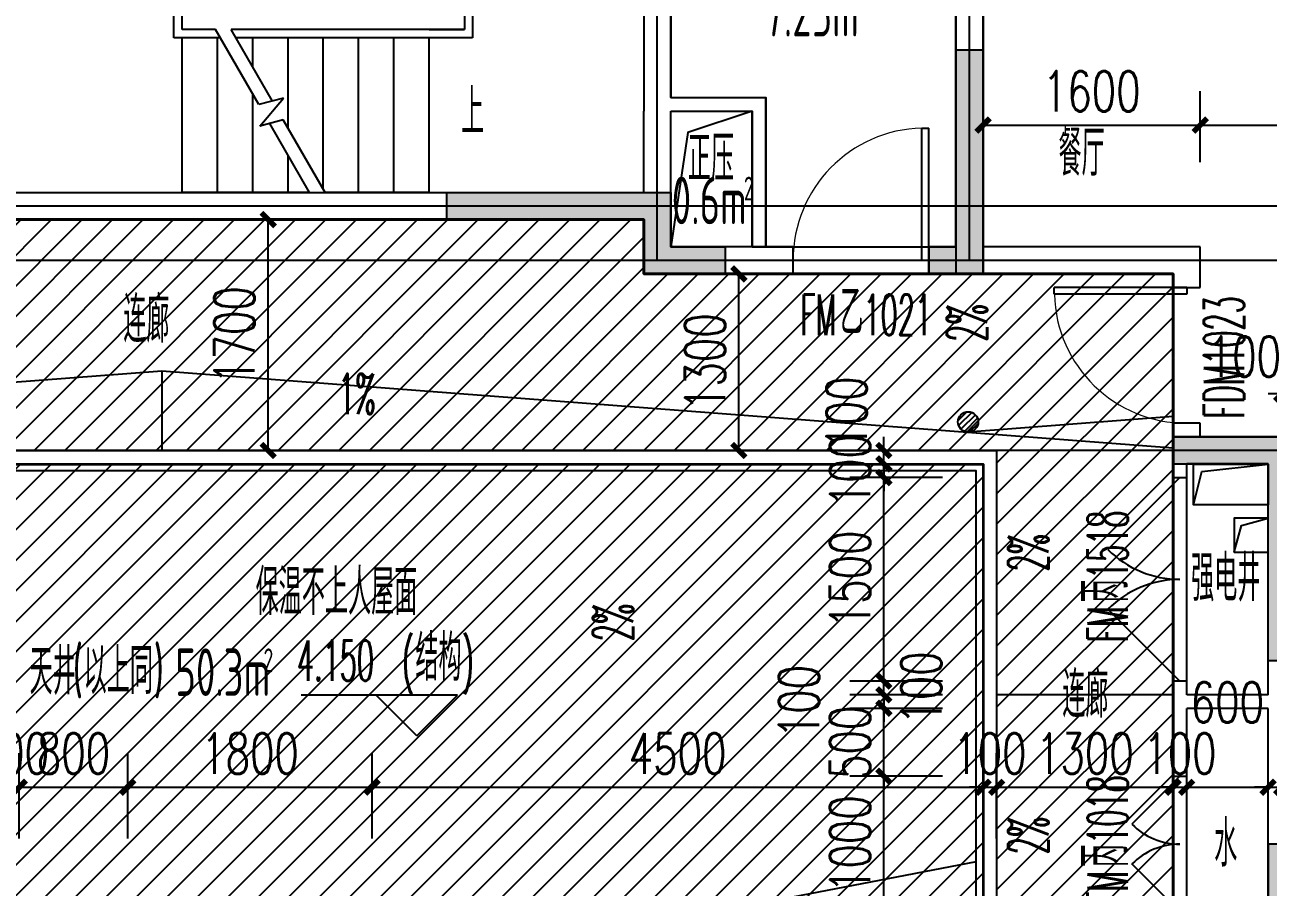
# Model space of a CAD drawing. Extents: x -59851 to 653804, y -249523 to 437614.
# Drawn here: x -12572 to -3414, y 147272 to 153623 of the extents above; entities that cross this region are included whole.
import ezdxf

# ---------------------------------------------------------------- set-up
doc = ezdxf.new("R2010")
doc.units = 0
doc.header["$LTSCALE"] = 1000
doc.header["$MEASUREMENT"] = 0
doc.linetypes.add('DASH', pattern=[0.35, 0.25, -0.1])
doc.layers.add('33计一半面积外廓线', color=53, linetype='Continuous', lineweight=35)
doc.layers.add('33计全面积外廓线', color=21, linetype='Continuous', lineweight=35)
for name, color, linetype, plot in [('_S-PS(排水管)', 255, 'Continuous', False), ('A-area(算全面积)', 21, 'Continuous', False), ('A-area(算半面积)', 23, 'Continuous', False), ('A-降板区域（给结构）', 155, 'Continuous', False)]:
    doc.layers.add(name, color=color, linetype=linetype, plot=plot)
for name, color, linetype in [('_S-YS(雨水管)', 3, 'Continuous'), ('_S-空调立管', 7, 'Continuous'), ('A-洞口', 105, 'Continuous'), ('A-第三道尺寸线', 105, 'Continuous'), ('A-线脚看线', 9, 'Continuous'), ('AE-FLOR', 151, 'Continuous'), ('DIM_ELEV', 3, 'Continuous'), ('DIM_SYMB', 3, 'Continuous'), ('DOOR_FIRE', 4, 'Continuous'), ('DOOR_FIRE_TEXT', 7, 'Continuous'), ('DOTE', 16, 'Continuous'), ('LABEL_PM', 7, 'Continuous'), ('NL', 5, 'Continuous'), ('PUB_HATCH', 8, 'Continuous'), ('PUB_TEXT', 7, 'Continuous'), ('STAIR', 5, 'Continuous'), ('WALL', 2, 'Continuous'), ('WINDOW', 4, 'Continuous'), ('WINDOW_TEXT', 7, 'Continuous'), ('ys', 154, 'Continuous'), ('剪力墙', 6, 'Continuous')]:
    doc.layers.add(name, color=color, linetype=linetype)
doc.styles.add('_TCH_DIM', font='SIMPLEX.shx', dxfattribs={"width": 0.7, "bigfont": 'GBCBIG.shx'})
doc.styles.add('_TCH_DIM_T3', font='SIMPLEX.shx', dxfattribs={"width": 0.705882, "bigfont": 'GBCBIG.shx'})
doc.styles.add('_TCH_WINDOW', font='SIMPLEX.shx', dxfattribs={"width": 0.7, "height": 3.5, "bigfont": 'GBCBIG.shx'})
doc.styles.get("Standard").update_dxf_attribs({"font": 'gbenor.shx', "width": 0.7, "bigfont": 'gbcbig.shx'})
doc.dimstyles.new('_TCH_ARCH&&100', dxfattribs={"dimtxt": 297.5, "dimasz": 100, "dimexe": 250, "dimexo": 300, "dimgap": 100, "dimtad": 1, "dimdec": 0, "dimzin": 0, "dimdsep": 46, "dimtxsty": '_TCH_DIM_T3', "dimblk": 'ARCHTICK', "dimcen": 0.09, "dimclrt": 7, "dimazin": 2, "dimtfac": 1, "dimtdec": 0, "dimtix": 1, "dimtmove": 2, "dimatfit": 3, "dimfxl": 0, "dimtolj": 1, "dimtzin": 0, "dimarcsym": 0})

# ---------------------------------------------------------------- blocks, each defined once
blk = doc.blocks.new('zhouxianshouceng0329')
at = {"layer": 'DOTE'}
for p, q in [((-7913.7, 211288.3), (-7913.7, 218959.5)), ((-5613.7, 211288.4), (-5613.7, 218959.5)), ((15572.3, 211688.3), (-22013.7, 211688.3)), ((15572.3, 211288.3), (-44988.6, 211288.3)), ((15572.3, 209888.3), (-22013.7, 209888.3))]:
    blk.add_line(p, q, dxfattribs=at)
blk = doc.blocks.new('jgjlq030328')
at = {"layer": 'PUB_HATCH'}
for points in [[(-251835, 23861.9), (-251835, 22211.9), (-252235, 22211.9), (-252235, 22411.9), (-252035, 22411.9), (-252035, 23861.9)], [(-254335, 22211.9), (-254335, 22611.9), (-255785, 22611.9), (-255785, 22811.9), (-254135, 22811.9), (-254135, 22411.9), (-253735, 22411.9), (-253735, 22211.9)], [(-249535, 21011.9), (-249535, 20911.9), (-249535, 19361.9), (-249735, 19361.9), (-249735, 20811.9), (-250435, 20811.9), (-250435, 21011.9), (-249735, 21011.9)], [(-250435, 16811.9), (-249535, 16811.9), (-249535, 18011.9), (-249735, 18011.9), (-249735, 17011.9), (-250435, 17011.9)]]:
    blk.add_hatch(color=256, dxfattribs=at).paths.add_polyline_path(points)
at = {"layer": '剪力墙'}
for points in [[(-251835, 23861.9), (-251835, 22211.9), (-252235, 22211.9), (-252235, 22411.9), (-252035, 22411.9), (-252035, 23861.9)], [(-254335, 22211.9), (-254335, 22611.9), (-255785, 22611.9), (-255785, 22811.9), (-254135, 22811.9), (-254135, 22411.9), (-253735, 22411.9), (-253735, 22211.9)], [(-249535, 21011.9), (-249535, 20911.9), (-249535, 19361.9), (-249735, 19361.9), (-249735, 20811.9), (-250435, 20811.9), (-250435, 21011.9), (-249735, 21011.9)], [(-250435, 16811.9), (-249535, 16811.9), (-249535, 18011.9), (-249735, 18011.9), (-249735, 17011.9), (-250435, 17011.9)]]:
    blk.add_lwpolyline(points, close=True, dxfattribs=at)
blk.add_lwpolyline([(-249735, 21011.9), (-249735, 21011.9)], dxfattribs=at)
blk = doc.blocks.new('2fxianjiao0331')
at = {"layer": 'A-线脚看线'}
blk.add_lwpolyline([(-182159.1, 146588.3), (-182159.1, 146638.3), (-177659.1, 146638.3), (-177659.1, 150338.3), (-189709.1, 150338.3)], dxfattribs=at)
blk = doc.blocks.new('lianlangjiangban200')
at = {"layer": 'A-降板区域（给结构）', "linetype": 'DASH'}
h = blk.add_hatch(dxfattribs=at)
h.set_pattern_fill('ANSI31', color=256, scale=100)
h.set_pattern_definition([(45, (0, 0), (-112.2532, 112.2532), [])])
h.paths.add_polyline_path([(-39013.7, 151788.3), (-39013.7, 145188.3), (-37413.7, 145188.3), (-37413.7, 150488.3), (-21913.7, 150488.3), (-21913.7, 147988.3), (-24913.7, 147988.3), (-24913.7, 146588.3), (-20113.7, 146588.3), (-20113.7, 150488.3), (-5413.7, 150488.3), (-5413.7, 146388.3), (-10013.7, 146388.3), (-10013.7, 145088.3), (-3413.7, 145088.3), (-3413.7, 146388.3), (-4113.7, 146388.3), (-4113.7, 151788.3), (-8013.7, 151788.3), (-8013.7, 152188.3), (-19713.7, 152188.3), (-19713.7, 151788.3)])
at = {"layer": 'A-降板区域（给结构）'}
blk.add_lwpolyline([(-39013.7, 151788.3), (-39013.7, 145188.3), (-37413.7, 145188.3), (-37413.7, 150488.3), (-21913.7, 150488.3), (-21913.7, 147988.3), (-24913.7, 147988.3), (-24913.7, 146588.3), (-20113.7, 146588.3), (-20113.7, 150488.3), (-5413.7, 150488.3), (-5413.7, 146388.3), (-10013.7, 146388.3), (-10013.7, 145088.3), (-3413.7, 145088.3), (-3413.7, 146388.3), (-4113.7, 146388.3), (-4113.7, 151788.3), (-8013.7, 151788.3), (-8013.7, 152188.3), (-19713.7, 152188.3), (-19713.7, 151788.3)], close=True, dxfattribs=at)
blk = doc.blocks.new('$DorLib2D$00000001')
for p, q in [((0.45, 0.975), (0.5, 0.975)), ((0.45, 0), (0.45, 0.975)), ((0.5, 0), (0.5, 0.975)), ((0.5, 0), (0.45, 0))]:
    blk.add_line(p, q)
at = {"lineweight": 13}
blk.add_arc((0.475, 0), 0.975, 91.46928, 180, dxfattribs=at)
blk = doc.blocks.new('3-122')
at = {"layer": 'A-area(算全面积)'}
for points in [[(-130072, 93198.2), (-130072, 92698.2), (-129572, 92698.2), (-129572, 90598.2), (-128872, 90598.2), (-128872, 89498.2), (-127472, 89498.2), (-127472, 93198.2)], [(-129572, 90498.2), (-128972, 90498.2), (-128972, 89498.2), (-129572, 89498.2)], [(-139372, 87898.2), (-139372, 80998.2), (-137972, 80998.2), (-137971.8, 84298.2), (-137372, 84298.2), (-137372, 84098.2), (-127272, 84098.2), (-127272, 87898.2)]]:
    blk.add_lwpolyline(points, close=True, dxfattribs=at)
at = {"layer": 'A-洞口'}
blk.add_lwpolyline([(-128972, 90498.2), (-129447.6, 90339.4), (-129571.9, 89498.2)], dxfattribs=at)
at = {"layer": 'AE-FLOR'}
for points in [[(-139372, 87998.2), (-127172, 87998.2), (-127172, 83898.2), (-131772, 83898.2)], [(-139372, 87898.2), (-127272, 87898.2), (-127272, 84098.2), (-131772, 84098.2)]]:
    blk.add_lwpolyline(points, dxfattribs=at)
at = {"layer": 'DIM_ELEV'}
for p, q in [((-131142.7, 86196.6), (-132296, 86196.6)), ((-131442.7, 85896.6), (-131742.7, 86196.6)), ((-131442.7, 85896.6), (-131142.7, 86196.6))]:
    blk.add_line(p, q, dxfattribs=at)
at = {"layer": 'DIM_SYMB'}
for points in [[(-130962, 91798.2, 0, 0, 0), (-133822, 91798.2, 0, 0, 0), (-133822, 90498.2, 0, 0, 0), (-132952, 90498.2, 80, 0, 0), (-132652, 90498.2, 0, 0, 0)], [(-131222, 90498.2, 0, 0, 0), (-132092, 90498.2, 80, 0, 0), (-132392, 90498.2, 0, 0, 0)]]:
    blk.add_lwpolyline(points, format="xyseb", dxfattribs=at)
at = {"layer": 'DOOR_FIRE'}
blk.add_line((-128672, 89298.2), (-127672, 89298.2), dxfattribs=at)
at = {"layer": 'STAIR'}
for p, q in [((-133232, 91038.2), (-133232, 91258.2)), ((-131032, 91258.2), (-131032, 91038.2)), ((-133172, 91098.2), (-133172, 91198.2)), ((-133172, 91098.2), (-133172, 91198.2)), ((-131092, 91198.2), (-131092, 91098.2)), ((-132891.5, 91038.2), (-133232, 91038.2)), ((-132926.1, 91098.2), (-133172, 91098.2)), ((-132926.1, 91098.2), (-133172, 91098.2)), ((-133172, 89898.2), (-133172, 91038.2)), ((-133172, 89898.2), (-133172, 91038.2)), ((-132606.9, 90545.4), (-132926.1, 91098.2)), ((-132912, 89898.2), (-132912, 91038.2)), ((-131352, 91098.2), (-132810.7, 91098.2)), ((-132506.9, 90572.1), (-132810.7, 91098.2)), ((-131092, 91098.2), (-132810.7, 91098.2)), ((-131032, 91038.2), (-132776, 91038.2)), ((-132652, 90823.4), (-132652, 91038.2)), ((-132392, 90373.1), (-132392, 91038.2)), ((-132132, 89922.7), (-132132, 91038.2)), ((-131872, 89898.2), (-131872, 91038.2)), ((-131612, 89898.2), (-131612, 91038.2)), ((-131352, 91098.2), (-131092, 91098.2)), ((-131352, 89898.2), (-131352, 91038.2)), ((-132652, 89898.2), (-132652, 90623.4)), ((-132426.5, 90593.7), (-132606.9, 90545.4)), ((-132599.4, 90387.6), (-132426.5, 90593.7)), ((-132427.1, 90433.8), (-132599.4, 90387.6)), ((-132233.3, 89898.2), (-132527.1, 90407)), ((-132117.9, 89898.2), (-132427.1, 90433.8)), ((-132392, 89898.2), (-132392, 90173.1)), ((-134472, 89898.2), (-133172, 89898.2)), ((-132233.3, 89898.2), (-133172, 89898.2)), ((-131352, 89898.2), (-132117.9, 89898.2))]:
    blk.add_line(p, q, dxfattribs=at)
at = {"layer": 'WALL'}
for p, q in [((-127272, 89298.2), (-127272, 93298.2)), ((-127472, 89498.2), (-127472, 93198.2)), ((-129772, 91348.2), (-129772, 90498.2)), ((-129572, 90598.2), (-129572, 91348.2)), ((-129572, 90598.2), (-128872, 90598.2)), ((-128872, 89498.2), (-128872, 90598.2)), ((-129772, 89898.2), (-129772, 90498.2)), ((-129572, 89798.2), (-129572, 90498.2)), ((-129572, 90498.2), (-128972, 90498.2)), ((-128972, 89498.2), (-128972, 90498.2)), ((-134472, 89898.2), (-129772, 89898.2)), ((-129572, 89498.2), (-129572, 89798.2)), ((-134572, 89698.2), (-129772, 89698.2)), ((-129772, 89298.2), (-129772, 89698.2)), ((-128672, 89498.2), (-129572, 89498.2)), ((-128972, 89498.2), (-128872, 89498.2)), ((-128672, 89298.2), (-128672, 89498.2)), ((-127472, 89498.2), (-127672, 89498.2)), ((-127672, 89498.2), (-127672, 89298.2)), ((-129772, 89298.2), (-128672, 89298.2)), ((-127672, 89298.2), (-127272, 89298.2))]:
    blk.add_line(p, q, dxfattribs=at)
at = {"layer": 'DOOR_FIRE', "xscale": 1000, "yscale": 1000, "zscale": 200}
blk.add_blockref('$DorLib2D$00000001', (-128172, 89398.2), dxfattribs=at)
at = {"layer": 'DOOR_FIRE_TEXT', "style": '_TCH_WINDOW'}
for s, height, width, p in [('FM', 297.5, 0.494118, (-128618.5, 88848.2)), ('乙', 337.6, 0.7, (-128324.5, 88848.2)), ('1021', 297.5, 0.494118, (-128152.5, 88848.2))]:
    blk.add_text(s, height=height, dxfattribs=dict(at, width=width)).set_placement(p)
at = {"layer": 'PUB_TEXT', "width": 0.7}
for s, height, p in [('7.25m', 350, (-128885.7, 91047.6)), ('正压', 337.59, (-129446.5, 89978.8)), ('0.6m', 350, (-129565, 89664.6)), ('2', 175, (-129034.1, 89839.6)), ('连廊', 337.59, (-133605.3, 88793.2)), ('天井', 337.59, (-134296.2, 86200.4)), ('50.3m', 350, (-133222.5, 86189.8)), ('2', 175, (-132571.9, 86364.8)), ('连廊', 337.59, (-126688.1, 86030.9))]:
    blk.add_text(s, height=height, dxfattribs=at).set_placement(p)
at = {"layer": 'PUB_TEXT', "style": '_TCH_DIM'}
for s, height, width, p in [('上', 337.6, 0.7, (-131117, 90323.2)), ('(', 297.5, 0.494118, (-131552, 86301.6)), ('结构', 337.59, 0.7, (-131454, 86301.6)), (')', 297.5, 0.494118, (-131109.9, 86301.6)), ('4.150', 297.5, 0.494118, (-132326, 86301.6))]:
    blk.add_text(s, height=height, dxfattribs=dict(at, width=width)).set_placement(p)
blk = doc.blocks.new('_LV13')
at = {"color": 0}
for p, q in [((-0.071, 0.495), (-0.495, 0.071)), ((0.183, 0.465), (-0.465, -0.183)), ((0.354, 0.354), (-0.354, -0.354)), ((0.465, 0.183), (-0.183, -0.465)), ((0.495, -0.071), (0.071, -0.495))]:
    blk.add_line(p, q, dxfattribs=at)
blk.add_circle((0, 0), 0.5)
blk = doc.blocks.new('jfajjkjkjh')
at = {"layer": '_S-PS(排水管)'}
blk.add_lwpolyline([(-74953.3, 51730.6, 1), (-75063.3, 51730.6, 1)], format="xyb", close=True, dxfattribs=at)
at = {"layer": '_S-YS(雨水管)'}
blk.add_lwpolyline([(-74363.3, 58020.6, 1), (-74473.3, 58020.6, 1)], format="xyb", close=True, dxfattribs=at)
at = {"layer": '_S-空调立管'}
for points in [[(-74163.3, 58020.6, 1), (-74273.3, 58020.6, 1)], [(-74163.3, 54820.6, 1), (-74273.3, 54820.6, 1)]]:
    blk.add_lwpolyline(points, format="xyb", close=True, dxfattribs=at)
at = {"layer": 'NL', "ltscale": 0.5, "extrusion": (0, 0, -1), "xscale": -150, "yscale": 150, "zscale": -150}
for p in [(79318.3, 61370.6), (79618.3, 60720.6), (74018.3, 58020.6), (74218.3, 55020.6), (73868.3, 51730.6)]:
    blk.add_blockref('_LV13', p, dxfattribs=at)
blk = doc.blocks.new('$DorLib2D$00000116')
at = {"color": 0}
for p, q in [((-0.5, 0), (-0.1464, 0.3536)), ((0.5, 0), (0.1464, 0.3536))]:
    blk.add_line(p, q, dxfattribs=at)
for centre, start, end in [((-0.5, 0), 0, 45), ((0.5, 0), 135, 180)]:
    blk.add_arc(centre, 0.5, start, end, dxfattribs=at)
blk = doc.blocks.new('2fjing0505')
at = {"layer": 'A-洞口'}
for points in [[(35649.8, 150388.3), (35649.8, 150088.3), (35099.8, 150088.3), (35099.8, 150388.3)], [(35649.8, 149988.3), (35399.8, 149988.3), (35399.8, 149738.3), (35649.8, 149738.3)]]:
    blk.add_lwpolyline(points, close=True, dxfattribs=at)
for points in [[(35099.8, 150088.3), (35161.8, 150332.8), (35649.8, 150388.3)], [(35399.8, 149738.3), (35454.1, 149935.6), (35649.8, 149988.3)]]:
    blk.add_lwpolyline(points, dxfattribs=at)
at = {"layer": 'DOOR_FIRE'}
for p, q in [((34949.8, 148788.4), (34949.8, 150288.4)), ((35049.8, 148788.4), (35049.8, 150288.4)), ((34949.8, 147088.4), (34949.8, 148088.4)), ((35049.8, 147088.4), (35049.8, 148088.4))]:
    blk.add_line(p, q, dxfattribs=at)
at = {"layer": 'WALL'}
for p, q in [((35849.8, 150588.4), (34949.8, 150588.4)), ((34949.8, 150588.4), (34949.8, 150288.4)), ((35849.8, 148688.4), (35849.8, 150588.4)), ((35649.8, 150388.4), (35049.8, 150388.4)), ((35049.8, 150288.4), (35049.8, 150388.4)), ((35649.8, 148688.4), (35649.8, 150388.4)), ((34949.8, 150288.4), (35049.8, 150288.4)), ((35049.8, 148788.4), (34949.8, 148788.4)), ((34949.8, 148788.4), (34949.8, 148688.4)), ((35049.8, 148688.4), (35049.8, 148788.4)), ((34949.8, 148688.4), (34949.8, 148088.4)), ((35649.8, 148688.4), (35049.8, 148688.4)), ((35849.8, 146388.4), (35849.8, 148688.4)), ((35649.8, 148588.4), (35049.8, 148588.4)), ((35049.8, 148088.4), (35049.8, 148588.4)), ((35649.8, 146588.4), (35649.8, 148588.4)), ((34949.8, 148088.4), (35049.8, 148088.4)), ((35049.8, 147088.4), (34949.8, 147088.4)), ((34949.8, 147088.4), (34949.8, 146388.4)), ((35049.8, 146588.4), (35049.8, 147088.4)), ((35649.8, 146588.4), (35049.8, 146588.4)), ((35849.8, 146388.4), (34949.8, 146388.4))]:
    blk.add_line(p, q, dxfattribs=at)
at = {"layer": 'DOOR_FIRE', "zscale": 100, "rotation": 90}
for p, xscale, yscale in [((34999.8, 149538.4), 1500, 1500), ((34999.8, 147588.4), 1000, 1000)]:
    blk.add_blockref('$DorLib2D$00000116', p, dxfattribs=dict(at, xscale=xscale, yscale=yscale))
at = {"layer": 'DOOR_FIRE_TEXT', "style": '_TCH_WINDOW'}
for s, height, width, p in [('1518', 297.5, 0.494118, (34617, 149540.4)), ('丙', 337.6, 0.7, (34617, 149368.3)), ('FM', 297.5, 0.494118, (34617, 149074.3)), ('1018', 297.5, 0.494118, (34617, 147590.4)), ('丙', 337.6, 0.7, (34617, 147418.3)), ('FM', 297.5, 0.494118, (34617, 147124.3))]:
    blk.add_text(s, height=height, rotation=90, dxfattribs=dict(at, width=width)).set_placement(p)
at = {"layer": 'PUB_TEXT', "width": 0.7}
for s, height, p in [('强电井', 337.59, (35082.3, 149378.1)), ('水', 337.6, (35252.3, 147423.7))]:
    blk.add_text(s, height=height, dxfattribs=at).set_placement(p)
blk = doc.blocks.new('_ArchTick')
at = {"color": 0, "linetype": 'ByBlock', "const_width": 0.4}
blk.add_lwpolyline([(-0.5, -0.5), (0.5, 0.5)], dxfattribs=at)
blk = doc.blocks.new('*D1133')
at = {"layer": 'A-第三道尺寸线', "color": 0, "lineweight": -2, "transparency": 16777216}
for p, q in [((-12713.7, 147630.8), (-12713.7, 148257.1)), ((-12613.7, 147630.8), (-12613.7, 148257.1)), ((-12713.7, 148007.1), (-12813.7, 148007.1)), ((-12713.7, 148007.1), (-12613.7, 148007.1)), ((-12613.7, 148007.1), (-12513.7, 148007.1))]:
    blk.add_line(p, q, dxfattribs=at)
at = {"layer": 'Defpoints', "color": 0, "transparency": 16777216}
for p in [(-12613.7, 148007.1), (-12713.7, 147330.8), (-12613.7, 147330.8)]:
    blk.add_point(p, dxfattribs=at)
at = {"layer": 'A-第三道尺寸线', "color": 0, "lineweight": -2, "transparency": 16777216, "xscale": 100, "yscale": 100, "zscale": 100}
blk.add_blockref('_ArchTick', (-12713.7, 148007.1), dxfattribs=at)
at = {"layer": 'A-第三道尺寸线', "color": 0, "lineweight": -2, "transparency": 16777216, "xscale": 100, "yscale": 100, "zscale": 100, "rotation": 180}
blk.add_blockref('_ArchTick', (-12613.7, 148007.1), dxfattribs=at)
at = {"layer": 'A-第三道尺寸线', "color": 7, "transparency": 16777216, "insert": (-12663.7, 148255.9), "char_height": 297.5, "attachment_point": 5, "style": '_TCH_DIM_T3'}
blk.add_mtext('\\A1;100', dxfattribs=at)
blk = doc.blocks.new('*D1134')
at = {"layer": 'A-第三道尺寸线', "color": 0, "lineweight": -2, "transparency": 16777216}
for p, q in [((-12613.7, 147630.8), (-12613.7, 148257.1)), ((-11813.7, 147630.8), (-11813.7, 148257.1)), ((-12613.7, 148007.1), (-11813.7, 148007.1))]:
    blk.add_line(p, q, dxfattribs=at)
at = {"layer": 'Defpoints', "color": 0, "transparency": 16777216}
for p in [(-11813.7, 148007.1), (-12613.7, 147330.8), (-11813.7, 147330.8)]:
    blk.add_point(p, dxfattribs=at)
at = {"layer": 'A-第三道尺寸线', "color": 0, "lineweight": -2, "transparency": 16777216, "xscale": 100, "yscale": 100, "zscale": 100, "rotation": 180}
blk.add_blockref('_ArchTick', (-12613.7, 148007.1), dxfattribs=at)
at = {"layer": 'A-第三道尺寸线', "color": 0, "lineweight": -2, "transparency": 16777216, "xscale": 100, "yscale": 100, "zscale": 100}
blk.add_blockref('_ArchTick', (-11813.7, 148007.1), dxfattribs=at)
at = {"layer": 'A-第三道尺寸线', "color": 7, "transparency": 16777216, "insert": (-12213.7, 148255.9), "char_height": 297.5, "attachment_point": 5, "style": '_TCH_DIM_T3'}
blk.add_mtext('\\A1;800', dxfattribs=at)
blk = doc.blocks.new('*D1135')
at = {"layer": 'A-第三道尺寸线', "color": 0, "lineweight": -2, "transparency": 16777216}
for p, q in [((-11813.7, 147630.8), (-11813.7, 148257.1)), ((-10013.7, 147630.8), (-10013.7, 148257.1)), ((-11813.7, 148007.1), (-10013.7, 148007.1))]:
    blk.add_line(p, q, dxfattribs=at)
at = {"layer": 'Defpoints', "color": 0, "transparency": 16777216}
for p in [(-10013.7, 148007.1), (-11813.7, 147330.8), (-10013.7, 147330.8)]:
    blk.add_point(p, dxfattribs=at)
at = {"layer": 'A-第三道尺寸线', "color": 0, "lineweight": -2, "transparency": 16777216, "xscale": 100, "yscale": 100, "zscale": 100, "rotation": 180}
blk.add_blockref('_ArchTick', (-11813.7, 148007.1), dxfattribs=at)
at = {"layer": 'A-第三道尺寸线', "color": 0, "lineweight": -2, "transparency": 16777216, "xscale": 100, "yscale": 100, "zscale": 100}
blk.add_blockref('_ArchTick', (-10013.7, 148007.1), dxfattribs=at)
at = {"layer": 'A-第三道尺寸线', "color": 7, "transparency": 16777216, "insert": (-10913.7, 148255.9), "char_height": 297.5, "attachment_point": 5, "style": '_TCH_DIM_T3'}
blk.add_mtext('\\A1;1800', dxfattribs=at)
blk = doc.blocks.new('*D1136')
at = {"layer": 'A-第三道尺寸线', "color": 0, "lineweight": -2, "transparency": 16777216}
for p, q in [((-10013.7, 147630.8), (-10013.7, 148257.1)), ((-5513.7, 147630.8), (-5513.7, 148257.1)), ((-10013.7, 148007.1), (-5513.7, 148007.1))]:
    blk.add_line(p, q, dxfattribs=at)
at = {"layer": 'Defpoints', "color": 0, "transparency": 16777216}
for p in [(-5513.7, 148007.1), (-10013.7, 147330.8), (-5513.7, 147330.8)]:
    blk.add_point(p, dxfattribs=at)
at = {"layer": 'A-第三道尺寸线', "color": 0, "lineweight": -2, "transparency": 16777216, "xscale": 100, "yscale": 100, "zscale": 100, "rotation": 180}
blk.add_blockref('_ArchTick', (-10013.7, 148007.1), dxfattribs=at)
at = {"layer": 'A-第三道尺寸线', "color": 0, "lineweight": -2, "transparency": 16777216, "xscale": 100, "yscale": 100, "zscale": 100}
blk.add_blockref('_ArchTick', (-5513.7, 148007.1), dxfattribs=at)
at = {"layer": 'A-第三道尺寸线', "color": 7, "transparency": 16777216, "insert": (-7763.7, 148255.9), "char_height": 297.5, "attachment_point": 5, "style": '_TCH_DIM_T3'}
blk.add_mtext('\\A1;4500', dxfattribs=at)
blk = doc.blocks.new('*D1137')
at = {"layer": 'A-第三道尺寸线', "color": 0, "lineweight": -2, "transparency": 16777216}
for p, q in [((-5513.7, 147630.8), (-5513.7, 148257.1)), ((-5413.7, 147630.8), (-5413.7, 148257.1)), ((-5513.7, 148007.1), (-5613.7, 148007.1)), ((-5513.7, 148007.1), (-5413.7, 148007.1)), ((-5413.7, 148007.1), (-5313.7, 148007.1))]:
    blk.add_line(p, q, dxfattribs=at)
at = {"layer": 'Defpoints', "color": 0, "transparency": 16777216}
for p in [(-5413.7, 148007.1), (-5513.7, 147330.8), (-5413.7, 147330.8)]:
    blk.add_point(p, dxfattribs=at)
at = {"layer": 'A-第三道尺寸线', "color": 0, "lineweight": -2, "transparency": 16777216, "xscale": 100, "yscale": 100, "zscale": 100}
blk.add_blockref('_ArchTick', (-5513.7, 148007.1), dxfattribs=at)
at = {"layer": 'A-第三道尺寸线', "color": 0, "lineweight": -2, "transparency": 16777216, "xscale": 100, "yscale": 100, "zscale": 100, "rotation": 180}
blk.add_blockref('_ArchTick', (-5413.7, 148007.1), dxfattribs=at)
at = {"layer": 'A-第三道尺寸线', "color": 7, "transparency": 16777216, "insert": (-5463.7, 148255.9), "char_height": 297.5, "attachment_point": 5, "style": '_TCH_DIM_T3'}
blk.add_mtext('\\A1;100', dxfattribs=at)
blk = doc.blocks.new('*D1138')
at = {"layer": 'A-第三道尺寸线', "color": 0, "lineweight": -2, "transparency": 16777216}
for p, q in [((-5413.7, 147630.8), (-5413.7, 148257.1)), ((-4113.7, 147630.8), (-4113.7, 148257.1)), ((-5413.7, 148007.1), (-4113.7, 148007.1))]:
    blk.add_line(p, q, dxfattribs=at)
at = {"layer": 'Defpoints', "color": 0, "transparency": 16777216}
for p in [(-4113.7, 148007.1), (-5413.7, 147330.8), (-4113.7, 147330.8)]:
    blk.add_point(p, dxfattribs=at)
at = {"layer": 'A-第三道尺寸线', "color": 0, "lineweight": -2, "transparency": 16777216, "xscale": 100, "yscale": 100, "zscale": 100, "rotation": 180}
blk.add_blockref('_ArchTick', (-5413.7, 148007.1), dxfattribs=at)
at = {"layer": 'A-第三道尺寸线', "color": 0, "lineweight": -2, "transparency": 16777216, "xscale": 100, "yscale": 100, "zscale": 100}
blk.add_blockref('_ArchTick', (-4113.7, 148007.1), dxfattribs=at)
at = {"layer": 'A-第三道尺寸线', "color": 7, "transparency": 16777216, "insert": (-4763.7, 148255.9), "char_height": 297.5, "attachment_point": 5, "style": '_TCH_DIM_T3'}
blk.add_mtext('\\A1;1300', dxfattribs=at)
blk = doc.blocks.new('*D1139')
at = {"layer": 'A-第三道尺寸线', "color": 0, "lineweight": -2, "transparency": 16777216}
for p, q in [((-4113.7, 147630.8), (-4113.7, 148257.1)), ((-4013.7, 147630.8), (-4013.7, 148257.1)), ((-4113.7, 148007.1), (-4213.7, 148007.1)), ((-4113.7, 148007.1), (-4013.7, 148007.1)), ((-4013.7, 148007.1), (-3913.7, 148007.1))]:
    blk.add_line(p, q, dxfattribs=at)
at = {"layer": 'Defpoints', "color": 0, "transparency": 16777216}
for p in [(-4013.7, 148007.1), (-4113.7, 147330.8), (-4013.7, 147330.8)]:
    blk.add_point(p, dxfattribs=at)
at = {"layer": 'A-第三道尺寸线', "color": 0, "lineweight": -2, "transparency": 16777216, "xscale": 100, "yscale": 100, "zscale": 100}
blk.add_blockref('_ArchTick', (-4113.7, 148007.1), dxfattribs=at)
at = {"layer": 'A-第三道尺寸线', "color": 0, "lineweight": -2, "transparency": 16777216, "xscale": 100, "yscale": 100, "zscale": 100, "rotation": 180}
blk.add_blockref('_ArchTick', (-4013.7, 148007.1), dxfattribs=at)
at = {"layer": 'A-第三道尺寸线', "color": 7, "transparency": 16777216, "insert": (-4063.7, 148255.9), "char_height": 297.5, "attachment_point": 5, "style": '_TCH_DIM_T3'}
blk.add_mtext('\\A1;100', dxfattribs=at)
blk = doc.blocks.new('*D1140')
at = {"layer": 'A-第三道尺寸线', "color": 0, "lineweight": -2, "transparency": 16777216}
for p, q in [((-4013.7, 147630.8), (-4013.7, 148257.1)), ((-3413.7, 147630.8), (-3413.7, 148257.1)), ((-4013.7, 148007.1), (-3413.7, 148007.1))]:
    blk.add_line(p, q, dxfattribs=at)
at = {"layer": 'Defpoints', "color": 0, "transparency": 16777216}
for p in [(-3413.7, 148007.1), (-4013.7, 147330.8), (-3413.7, 147330.8)]:
    blk.add_point(p, dxfattribs=at)
at = {"layer": 'A-第三道尺寸线', "color": 0, "lineweight": -2, "transparency": 16777216, "xscale": 100, "yscale": 100, "zscale": 100, "rotation": 180}
blk.add_blockref('_ArchTick', (-4013.7, 148007.1), dxfattribs=at)
at = {"layer": 'A-第三道尺寸线', "color": 0, "lineweight": -2, "transparency": 16777216, "xscale": 100, "yscale": 100, "zscale": 100}
blk.add_blockref('_ArchTick', (-3413.7, 148007.1), dxfattribs=at)
at = {"layer": 'A-第三道尺寸线', "color": 7, "transparency": 16777216, "insert": (-3713.7, 148632.1), "char_height": 297.5, "attachment_point": 5, "style": '_TCH_DIM_T3'}
blk.add_mtext('\\A1;600', dxfattribs=at)
blk = doc.blocks.new('*D1141')
at = {"layer": 'A-第三道尺寸线', "color": 0, "lineweight": -2, "transparency": 16777216}
for p, q in [((-3413.7, 147630.8), (-3413.7, 148257.1)), ((-3313.7, 147630.8), (-3313.7, 148257.1)), ((-3413.7, 148007.1), (-3513.7, 148007.1)), ((-3413.7, 148007.1), (-3313.7, 148007.1)), ((-3313.7, 148007.1), (-3213.7, 148007.1))]:
    blk.add_line(p, q, dxfattribs=at)
at = {"layer": 'Defpoints', "color": 0, "transparency": 16777216}
for p in [(-3313.7, 148007.1), (-3413.7, 147330.8), (-3313.7, 147330.8)]:
    blk.add_point(p, dxfattribs=at)
at = {"layer": 'A-第三道尺寸线', "color": 0, "lineweight": -2, "transparency": 16777216, "xscale": 100, "yscale": 100, "zscale": 100}
blk.add_blockref('_ArchTick', (-3413.7, 148007.1), dxfattribs=at)
at = {"layer": 'A-第三道尺寸线', "color": 0, "lineweight": -2, "transparency": 16777216, "xscale": 100, "yscale": 100, "zscale": 100, "rotation": 180}
blk.add_blockref('_ArchTick', (-3313.7, 148007.1), dxfattribs=at)
at = {"layer": 'A-第三道尺寸线', "color": 7, "transparency": 16777216, "insert": (-3038.7, 148282.1), "char_height": 297.5, "attachment_point": 5, "style": '_TCH_DIM_T3'}
blk.add_mtext('\\A1;100', dxfattribs=at)
blk = doc.blocks.new('*D1209')
at = {"layer": 'A-第三道尺寸线', "color": 0, "lineweight": -2, "transparency": 16777216}
for p, q in [((-5813.7, 148088.4), (-6494.4, 148088.4)), ((-6244.4, 147088.4), (-6244.4, 148088.4)), ((-5813.7, 147088.4), (-6494.4, 147088.4))]:
    blk.add_line(p, q, dxfattribs=at)
at = {"layer": 'Defpoints', "color": 0, "transparency": 16777216}
for p in [(-6244.4, 148088.4), (-5513.7, 148088.4), (-5513.7, 147088.4)]:
    blk.add_point(p, dxfattribs=at)
at = {"layer": 'A-第三道尺寸线', "color": 0, "lineweight": -2, "transparency": 16777216, "xscale": 100, "yscale": 100, "zscale": 100}
for p, rotation in [((-6244.4, 148088.4), 90), ((-6244.4, 147088.4), 270)]:
    blk.add_blockref('_ArchTick', p, dxfattribs=dict(at, rotation=rotation))
at = {"layer": 'A-第三道尺寸线', "color": 7, "transparency": 16777216, "insert": (-6493.1, 147588.4), "char_height": 297.5, "attachment_point": 5, "rotation": 90, "style": '_TCH_DIM_T3'}
blk.add_mtext('\\A1;1000', dxfattribs=at)
blk = doc.blocks.new('*D1210')
at = {"layer": 'A-第三道尺寸线', "color": 0, "lineweight": -2, "transparency": 16777216}
for p, q in [((-6244.4, 148588.4), (-6244.4, 148688.4)), ((-5813.7, 148588.4), (-6494.4, 148588.4)), ((-6244.4, 148088.4), (-6244.4, 148588.4)), ((-5813.7, 148088.4), (-6494.4, 148088.4)), ((-6244.4, 148088.4), (-6244.4, 147988.4))]:
    blk.add_line(p, q, dxfattribs=at)
at = {"layer": 'Defpoints', "color": 0, "transparency": 16777216}
for p in [(-6244.4, 148588.4), (-5513.7, 148588.4), (-5513.7, 148088.4)]:
    blk.add_point(p, dxfattribs=at)
at = {"layer": 'A-第三道尺寸线', "color": 0, "lineweight": -2, "transparency": 16777216, "xscale": 100, "yscale": 100, "zscale": 100}
for p, rotation in [((-6244.4, 148588.4), 270), ((-6244.4, 148088.4), 90)]:
    blk.add_blockref('_ArchTick', p, dxfattribs=dict(at, rotation=rotation))
at = {"layer": 'A-第三道尺寸线', "color": 7, "transparency": 16777216, "insert": (-6493.1, 148338.4), "char_height": 297.5, "attachment_point": 5, "rotation": 90, "style": '_TCH_DIM_T3'}
blk.add_mtext('\\A1;500', dxfattribs=at)
blk = doc.blocks.new('*D1211')
at = {"layer": 'A-第三道尺寸线', "color": 0, "lineweight": -2, "transparency": 16777216}
for p, q in [((-6244.4, 148688.4), (-6244.4, 148788.4)), ((-5813.7, 148688.4), (-6494.4, 148688.4)), ((-6244.4, 148588.4), (-6244.4, 148688.4)), ((-5813.7, 148588.4), (-6494.4, 148588.4)), ((-6244.4, 148588.4), (-6244.4, 148488.4))]:
    blk.add_line(p, q, dxfattribs=at)
at = {"layer": 'Defpoints', "color": 0, "transparency": 16777216}
for p in [(-6244.4, 148688.4), (-5513.7, 148688.4), (-5513.7, 148588.4)]:
    blk.add_point(p, dxfattribs=at)
at = {"layer": 'A-第三道尺寸线', "color": 0, "lineweight": -2, "transparency": 16777216, "xscale": 100, "yscale": 100, "zscale": 100}
for p, rotation in [((-6244.4, 148688.4), 270), ((-6244.4, 148588.4), 90)]:
    blk.add_blockref('_ArchTick', p, dxfattribs=dict(at, rotation=rotation))
at = {"layer": 'A-第三道尺寸线', "color": 7, "transparency": 16777216, "insert": (-6869.4, 148638.4), "char_height": 297.5, "attachment_point": 5, "rotation": 90, "style": '_TCH_DIM_T3'}
blk.add_mtext('\\A1;100', dxfattribs=at)
blk = doc.blocks.new('*D1212')
at = {"layer": 'A-第三道尺寸线', "color": 0, "lineweight": -2, "transparency": 16777216}
for p, q in [((-6244.4, 148788.4), (-6244.4, 148888.4)), ((-5813.7, 148788.4), (-6494.4, 148788.4)), ((-6244.4, 148688.4), (-6244.4, 148788.4)), ((-5813.7, 148688.4), (-6494.4, 148688.4)), ((-6244.4, 148688.4), (-6244.4, 148588.4))]:
    blk.add_line(p, q, dxfattribs=at)
at = {"layer": 'Defpoints', "color": 0, "transparency": 16777216}
for p in [(-6244.4, 148788.4), (-5513.7, 148788.4), (-5513.7, 148688.4)]:
    blk.add_point(p, dxfattribs=at)
at = {"layer": 'A-第三道尺寸线', "color": 0, "lineweight": -2, "transparency": 16777216, "xscale": 100, "yscale": 100, "zscale": 100}
for p, rotation in [((-6244.4, 148788.4), 270), ((-6244.4, 148688.4), 90)]:
    blk.add_blockref('_ArchTick', p, dxfattribs=dict(at, rotation=rotation))
at = {"layer": 'A-第三道尺寸线', "color": 7, "transparency": 16777216, "insert": (-5969.4, 148738.4), "char_height": 297.5, "attachment_point": 5, "rotation": 90, "style": '_TCH_DIM_T3'}
blk.add_mtext('\\A1;100', dxfattribs=at)
blk = doc.blocks.new('*D1213')
at = {"layer": 'A-第三道尺寸线', "color": 0, "lineweight": -2, "transparency": 16777216}
for p, q in [((-5813.7, 150288.4), (-6494.4, 150288.4)), ((-6244.4, 148788.4), (-6244.4, 150288.4)), ((-5813.7, 148788.4), (-6494.4, 148788.4))]:
    blk.add_line(p, q, dxfattribs=at)
at = {"layer": 'Defpoints', "color": 0, "transparency": 16777216}
for p in [(-6244.4, 150288.4), (-5513.7, 150288.4), (-5513.7, 148788.4)]:
    blk.add_point(p, dxfattribs=at)
at = {"layer": 'A-第三道尺寸线', "color": 0, "lineweight": -2, "transparency": 16777216, "xscale": 100, "yscale": 100, "zscale": 100}
for p, rotation in [((-6244.4, 150288.4), 90), ((-6244.4, 148788.4), 270)]:
    blk.add_blockref('_ArchTick', p, dxfattribs=dict(at, rotation=rotation))
at = {"layer": 'A-第三道尺寸线', "color": 7, "transparency": 16777216, "insert": (-6493.1, 149538.4), "char_height": 297.5, "attachment_point": 5, "rotation": 90, "style": '_TCH_DIM_T3'}
blk.add_mtext('\\A1;1500', dxfattribs=at)
blk = doc.blocks.new('*D1214')
at = {"layer": 'A-第三道尺寸线', "color": 0, "lineweight": -2, "transparency": 16777216}
for p, q in [((-6244.4, 150388.3), (-6244.4, 150488.3)), ((-5813.7, 150388.3), (-6494.4, 150388.3)), ((-6244.4, 150288.4), (-6244.4, 150388.3)), ((-5813.7, 150288.4), (-6494.4, 150288.4)), ((-6244.4, 150288.4), (-6244.4, 150188.4))]:
    blk.add_line(p, q, dxfattribs=at)
at = {"layer": 'Defpoints', "color": 0, "transparency": 16777216}
for p in [(-6244.4, 150388.3), (-5513.7, 150388.3), (-5513.7, 150288.4)]:
    blk.add_point(p, dxfattribs=at)
at = {"layer": 'A-第三道尺寸线', "color": 0, "lineweight": -2, "transparency": 16777216, "xscale": 100, "yscale": 100, "zscale": 100}
for p, rotation in [((-6244.4, 150388.3), 270), ((-6244.4, 150288.4), 90)]:
    blk.add_blockref('_ArchTick', p, dxfattribs=dict(at, rotation=rotation))
at = {"layer": 'A-第三道尺寸线', "color": 7, "transparency": 16777216, "insert": (-6493.1, 150338.4), "char_height": 297.5, "attachment_point": 5, "rotation": 90, "style": '_TCH_DIM_T3'}
blk.add_mtext('\\A1;100', dxfattribs=at)
blk = doc.blocks.new('*D1215')
at = {"layer": 'A-第三道尺寸线', "color": 0, "lineweight": -2, "transparency": 16777216}
for p, q in [((-6244.4, 150488.3), (-6244.4, 150588.3)), ((-5813.7, 150488.3), (-6494.4, 150488.3)), ((-6244.4, 150388.3), (-6244.4, 150488.3)), ((-5813.7, 150388.3), (-6494.4, 150388.3)), ((-6244.4, 150388.3), (-6244.4, 150288.3))]:
    blk.add_line(p, q, dxfattribs=at)
at = {"layer": 'Defpoints', "color": 0, "transparency": 16777216}
for p in [(-6244.4, 150488.3), (-5513.7, 150488.3), (-5513.7, 150388.3)]:
    blk.add_point(p, dxfattribs=at)
at = {"layer": 'A-第三道尺寸线', "color": 0, "lineweight": -2, "transparency": 16777216, "xscale": 100, "yscale": 100, "zscale": 100}
for p, rotation in [((-6244.4, 150488.3), 270), ((-6244.4, 150388.3), 90)]:
    blk.add_blockref('_ArchTick', p, dxfattribs=dict(at, rotation=rotation))
at = {"layer": 'A-第三道尺寸线', "color": 7, "transparency": 16777216, "insert": (-6519.4, 150763.3), "char_height": 297.5, "attachment_point": 5, "rotation": 90, "style": '_TCH_DIM_T3'}
blk.add_mtext('\\A1;100', dxfattribs=at)
blk = doc.blocks.new('*D3020')
at = {"layer": 'A-第三道尺寸线', "color": 0, "lineweight": -2, "transparency": 16777216}
for p, q in [((-7683.4, 151788.3), (-7062.4, 151788.3)), ((-7312.4, 150488.3), (-7312.4, 151788.3)), ((-7683.4, 150488.3), (-7062.4, 150488.3))]:
    blk.add_line(p, q, dxfattribs=at)
at = {"layer": 'Defpoints', "color": 0, "transparency": 16777216}
for p in [(-7983.4, 151788.3), (-7312.4, 151788.3), (-7983.4, 150488.3)]:
    blk.add_point(p, dxfattribs=at)
at = {"layer": 'A-第三道尺寸线', "color": 0, "lineweight": -2, "transparency": 16777216, "xscale": 100, "yscale": 100, "zscale": 100}
for p, rotation in [((-7312.4, 151788.3), 90), ((-7312.4, 150488.3), 270)]:
    blk.add_blockref('_ArchTick', p, dxfattribs=dict(at, rotation=rotation))
at = {"layer": 'A-第三道尺寸线', "color": 7, "transparency": 16777216, "insert": (-7561.1, 151138.3), "char_height": 297.5, "attachment_point": 5, "rotation": 90, "style": '_TCH_DIM_T3'}
blk.add_mtext('\\A1;1300', dxfattribs=at)
blk = doc.blocks.new('*D3022')
at = {"layer": 'A-第三道尺寸线', "color": 0, "lineweight": -2, "transparency": 16777216}
for p, q in [((-11322.2, 152188.3), (-10529.8, 152188.3)), ((-10779.8, 150488.3), (-10779.8, 152188.3)), ((-11322.2, 150488.3), (-10529.8, 150488.3))]:
    blk.add_line(p, q, dxfattribs=at)
at = {"layer": 'Defpoints', "color": 0, "transparency": 16777216}
for p in [(-11622.2, 152188.3), (-10779.8, 152188.3), (-11622.2, 150488.3)]:
    blk.add_point(p, dxfattribs=at)
at = {"layer": 'A-第三道尺寸线', "color": 0, "lineweight": -2, "transparency": 16777216, "xscale": 100, "yscale": 100, "zscale": 100}
for p, rotation in [((-10779.8, 152188.3), 90), ((-10779.8, 150488.3), 270)]:
    blk.add_blockref('_ArchTick', p, dxfattribs=dict(at, rotation=rotation))
at = {"layer": 'A-第三道尺寸线', "color": 7, "transparency": 16777216, "insert": (-11028.6, 151338.3), "char_height": 297.5, "attachment_point": 5, "rotation": 90, "style": '_TCH_DIM_T3'}
blk.add_mtext('\\A1;1700', dxfattribs=at)
blk = doc.blocks.new('*D3595')
at = {"layer": 'A-第三道尺寸线', "color": 0, "lineweight": -2, "transparency": 16777216}
for p, q in [((-5513.7, 152610.8), (-5513.7, 153134.6)), ((-3913.4, 152610.8), (-3913.4, 153134.6)), ((-5513.7, 152884.6), (-3913.4, 152884.6))]:
    blk.add_line(p, q, dxfattribs=at)
at = {"layer": 'Defpoints', "color": 0, "transparency": 16777216}
for p in [(-3913.4, 152884.6), (-5513.7, 152310.8), (-3913.4, 152310.8)]:
    blk.add_point(p, dxfattribs=at)
at = {"layer": 'A-第三道尺寸线', "color": 0, "lineweight": -2, "transparency": 16777216, "xscale": 100, "yscale": 100, "zscale": 100, "rotation": 180}
blk.add_blockref('_ArchTick', (-5513.7, 152884.6), dxfattribs=at)
at = {"layer": 'A-第三道尺寸线', "color": 0, "lineweight": -2, "transparency": 16777216, "xscale": 100, "yscale": 100, "zscale": 100}
blk.add_blockref('_ArchTick', (-3913.4, 152884.6), dxfattribs=at)
at = {"layer": 'A-第三道尺寸线', "color": 7, "transparency": 16777216, "insert": (-4713.5, 153133.4), "char_height": 297.5, "attachment_point": 5, "style": '_TCH_DIM_T3'}
blk.add_mtext('\\A1;1600', dxfattribs=at)
blk = doc.blocks.new('*D3596')
at = {"layer": 'A-第三道尺寸线', "color": 0, "lineweight": -2, "transparency": 16777216}
for p, q in [((-3913.4, 152610.8), (-3913.4, 153134.6)), ((1386.3, 152610.8), (1386.3, 153134.6)), ((-3913.4, 152884.6), (1386.3, 152884.6))]:
    blk.add_line(p, q, dxfattribs=at)
at = {"layer": 'Defpoints', "color": 0, "transparency": 16777216}
for p in [(1386.3, 152884.6), (-3913.4, 152310.8), (1386.3, 152310.8)]:
    blk.add_point(p, dxfattribs=at)
at = {"layer": 'A-第三道尺寸线', "color": 0, "lineweight": -2, "transparency": 16777216, "xscale": 100, "yscale": 100, "zscale": 100, "rotation": 180}
blk.add_blockref('_ArchTick', (-3913.4, 152884.6), dxfattribs=at)
at = {"layer": 'A-第三道尺寸线', "color": 0, "lineweight": -2, "transparency": 16777216, "xscale": 100, "yscale": 100, "zscale": 100}
blk.add_blockref('_ArchTick', (1386.3, 152884.6), dxfattribs=at)
at = {"layer": 'A-第三道尺寸线', "color": 7, "transparency": 16777216, "insert": (-1263.5, 153133.4), "char_height": 297.5, "attachment_point": 5, "style": '_TCH_DIM_T3'}
blk.add_mtext('\\A1;5300', dxfattribs=at)
blk = doc.blocks.new('*D3602')
at = {"layer": 'A-第三道尺寸线', "color": 0, "lineweight": -2, "transparency": 16777216}
for p, q in [((-3313.7, 150635.8), (-3313.7, 151154.5)), ((-3213.7, 150635.8), (-3213.7, 151154.5)), ((-3313.7, 150904.5), (-3413.7, 150904.5)), ((-3313.7, 150904.5), (-3213.7, 150904.5)), ((-3213.7, 150904.5), (-3113.7, 150904.5))]:
    blk.add_line(p, q, dxfattribs=at)
at = {"layer": 'Defpoints', "color": 0, "transparency": 16777216}
for p in [(-3213.7, 150904.5), (-3313.7, 150335.8), (-3213.7, 150335.8)]:
    blk.add_point(p, dxfattribs=at)
at = {"layer": 'A-第三道尺寸线', "color": 0, "lineweight": -2, "transparency": 16777216, "xscale": 100, "yscale": 100, "zscale": 100}
blk.add_blockref('_ArchTick', (-3313.7, 150904.5), dxfattribs=at)
at = {"layer": 'A-第三道尺寸线', "color": 0, "lineweight": -2, "transparency": 16777216, "xscale": 100, "yscale": 100, "zscale": 100, "rotation": 180}
blk.add_blockref('_ArchTick', (-3213.7, 150904.5), dxfattribs=at)
at = {"layer": 'A-第三道尺寸线', "color": 7, "transparency": 16777216, "insert": (-3588.7, 151179.5), "char_height": 297.5, "attachment_point": 5, "style": '_TCH_DIM_T3'}
blk.add_mtext('\\A1;100', dxfattribs=at)

msp = doc.modelspace()

# ---------------------------------------------------------------- hatches: boundary and pattern name
at = {"layer": 'A-降板区域（给结构）', "linetype": 'DASH'}
h = msp.add_hatch(dxfattribs=at)
h.set_pattern_fill('ANSI31', color=215, scale=100)
h.set_pattern_definition([(45, (0.02, 3e-11), (-112.2532, 112.2532), [])])
h.paths.add_polyline_path([(-17613.7, 150388.3), (-17613.7, 143488.3), (-16213.7, 143488.3), (-16213.7, 146588.3), (-5513.7, 146588.3), (-5513.7, 150388.3)])

# ---------------------------------------------------------------- linework, layer by layer
at = {"layer": '33计一半面积外廓线'}
msp.add_lwpolyline([(-17613.7, 152188.3), (-17613.7, 150388.3), (-5513.7, 150388.3), (-5513.7, 146588.3), (-10013.7, 146588.3), (-10013.7, 145088.3), (-4113.7, 145088.3), (-4113.7, 151788.3), (-8013.7, 151788.3), (-8013.7, 152188.3)], close=True, dxfattribs=at)
at = {"layer": '33计全面积外廓线'}
msp.add_lwpolyline([(-20113.7, 155088.3), (-20113.7, 151788.3), (-19713.7, 151788.3), (-19713.7, 152188.3), (-8013.7, 152188.3), (-8013.7, 151788.3), (-4113.7, 151788.3), (-4113.7, 145088.3), (-10013.7, 145088.3), (-10013.7, 146588.3), (-15613.7, 146588.3), (-15613.7, 146788.3), (-16213.7, 146788.3), (-16213.7, 143488.3), (-17613.7, 143488.3), (-17613.7, 146588.3), (-24913.7, 146588.3)], dxfattribs=at)
at = {"layer": 'A-降板区域（给结构）', "color": 215}
msp.add_lwpolyline([(-17613.7, 150388.3), (-17613.7, 143488.3), (-16213.7, 143488.3), (-16213.7, 146588.3), (-5513.7, 146588.3), (-5513.7, 150388.3)], close=True, dxfattribs=at)
at = {"layer": 'DIM_SYMB'}
for points in [[(-5379.2, 151710.7, 0, 0, 0), (-5379.2, 151215.8, 80, 0, 0), (-5379.2, 150915.8, 0, 0, 0)], [(-10434.6, 150651.1, 0, 0, 0), (-9939.7, 150651.1, 80, 0, 0), (-9639.7, 150651.1, 0, 0, 0)], [(-4927.2, 149441.4, 0, 0, 0), (-4927.2, 149936.4, 80, 0, 0), (-4927.2, 150236.4, 0, 0, 0)], [(-7985, 149504.7, 0, 0, 0), (-7985, 149009.8, 80, 0, 0), (-7985, 148709.8, 0, 0, 0)], [(-4927.2, 147935.3, 0, 0, 0), (-4927.2, 147440.4, 80, 0, 0), (-4927.2, 147140.4, 0, 0, 0)]]:
    msp.add_lwpolyline(points, format="xyseb", dxfattribs=at)
at = {"layer": 'WALL'}
for p, q in [((-5713.7, 154188.3), (-5713.7, 151788.3)), ((-5513.7, 154088.3), (-5513.7, 151988.3)), ((-3913.7, 151988.3), (-5513.7, 151988.3)), ((-3913.7, 151688.3), (-3913.7, 151988.3)), ((-4113.7, 151788.3), (-5713.7, 151788.3)), ((-4113.7, 151788.3), (-4113.7, 151688.3)), ((-4113.7, 151688.3), (-3913.7, 151688.3)), ((-3913.7, 150688.3), (-4113.7, 150688.3)), ((-4113.7, 150688.3), (-4113.7, 150388.3)), ((-3913.7, 150588.3), (-3913.7, 150688.3)), ((-3313.7, 150588.3), (-3913.7, 150588.3)), ((-3413.7, 150388.3), (-4113.7, 150388.3))]:
    msp.add_line(p, q, dxfattribs=at)
at = {"layer": 'WINDOW'}
msp.add_line((-4113.7, 151688.3), (-4113.7, 150688.3), dxfattribs=at)
at = {"layer": 'ys'}
for points in [[(-17503.7, 150623.3), (-11563.7, 151075.6), (-4113.7, 150508.4)], [(-11563.7, 151075.6), (-11563.7, 150488.3)], [(-4113.7, 150738.3), (-5623.7, 150623.3)], [(-4113.7, 148688.4), (-5413.7, 148688.4)], [(-5563.7, 147458.2), (-9903.7, 146623.3)]]:
    msp.add_lwpolyline(points, dxfattribs=at)

# ---------------------------------------------------------------- block references
for name, p in [('zhouxianshouceng0329', (0, -59400)), ('2fxianjiao0331', (172095.4, 0)), ('jfajjkjkjh', (76104.6, 95867.8)), ('lianlangjiangban200', (0, 0))]:
    msp.add_blockref(name, p)
at = {"layer": 'A-area(算半面积)'}
msp.add_blockref('2fjing0505', (-39063.5, 0), dxfattribs=at)
at = {"layer": 'LABEL_PM'}
msp.add_blockref('3-122', (121758.3, 62490.1), dxfattribs=at)
at = {"layer": 'NL', "ltscale": 0.5, "extrusion": (0, 0, -1), "xscale": -150, "yscale": 150, "zscale": -150}
msp.add_blockref('_LV13', (5623.7, 150698.3), dxfattribs=at)
at = {"layer": 'WINDOW'}
ref = msp.add_blockref('$DorLib2D$00000001', (-4013.7, 151188.3), dxfattribs=dict(at, xscale=1000, yscale=1000, zscale=-1000, rotation=90))
ref.add_attrib('A', 'FDM1023', (-3589.9, 150722.8), dxfattribs={"layer": 'WINDOW_TEXT', "height": 297.5, "rotation": 90, "style": '_TCH_WINDOW', "width": 0.494118})
at = {"layer": '剪力墙'}
msp.add_blockref('jgjlq030328', (246321.3, 129576.4), dxfattribs=at)

# ---------------------------------------------------------------- texts
at = {"layer": 'PUB_TEXT', "width": 0.7}
for s, height, p in [('餐厅', 337.59, (-4958, 152510.4)), ('保温不上人屋面', 337.59, (-10872.3, 149275.6, 0)), ('(', 350, (-12221.3, 148695.4)), ('以上同', 337.59, (-12139.6, 148695.4)), (')', 350, (-11623.6, 148695.4))]:
    msp.add_text(s, height=height, dxfattribs=at).set_placement(p)
at = {"layer": 'PUB_TEXT', "style": '_TCH_DIM', "width": 0.494118}
for p in [(-5484.2, 151289), (-5032.2, 149597.1), (-8090, 149083.1), (-5032.2, 147513.6)]:
    msp.add_text('2%', height=297.5, rotation=90, dxfattribs=at).set_placement(p)
msp.add_text('1%', height=297.5, dxfattribs=at).set_placement((-10264.9, 150756.1))

# ---------------------------------------------------------------- dimensions: what is measured, and where the dimension line sits
at = {"layer": 'A-第三道尺寸线'}
for p1, p2, distance, picture, middle in [((-5513.7, 152310.8), (-3913.4, 152310.8), 573.8, '*D3595', (-4713.5, 153133.4)), ((-3913.4, 152310.8), (1386.3, 152310.8), 573.8, '*D3596', (-1263.5, 153133.4)), ((-11622.2, 150488.3), (-11622.2, 152188.3), -842.4, '*D3022', (-11028.6, 151338.3)), ((-7983.4, 150488.3), (-7983.4, 151788.3), -671.1, '*D3020', (-7561.1, 151138.3)), ((-5513.7, 150288.4), (-5513.7, 150388.3), 730.7, '*D1214', (-6493.1, 150338.4)), ((-5513.7, 148788.4), (-5513.7, 150288.4), 730.7, '*D1213', (-6493.1, 149538.4)), ((-5513.7, 148088.4), (-5513.7, 148588.4), 730.7, '*D1210', (-6493.1, 148338.4)), ((-12713.7, 147330.8), (-12613.7, 147330.8), 676.3, '*D1133', (-12663.7, 148255.9)), ((-12613.7, 147330.8), (-11813.7, 147330.8), 676.3, '*D1134', (-12213.7, 148255.9)), ((-11813.7, 147330.8), (-10013.7, 147330.8), 676.3, '*D1135', (-10913.7, 148255.9)), ((-10013.7, 147330.8), (-5513.7, 147330.8), 676.3, '*D1136', (-7763.7, 148255.9)), ((-5513.7, 147330.8), (-5413.7, 147330.8), 676.3, '*D1137', (-5463.7, 148255.9)), ((-5413.7, 147330.8), (-4113.7, 147330.8), 676.3, '*D1138', (-4763.7, 148255.9)), ((-4113.7, 147330.8), (-4013.7, 147330.8), 676.3, '*D1139', (-4063.7, 148255.9)), ((-5513.7, 147088.4), (-5513.7, 148088.4), 730.7, '*D1209', (-6493.1, 147588.4))]:
    dim = msp.add_aligned_dim(p1=p1, p2=p2, distance=distance, dimstyle='_TCH_ARCH&&100', dxfattribs=at)
    dim.commit()
    dim.dimension.update_dxf_attribs({"geometry": picture, "text_midpoint": middle})
for base, p1, p2, angle, picture, middle in [((-3213.7, 150904.5), (-3313.7, 150335.8), (-3213.7, 150335.8), 0, '*D3602', (-3588.7, 151179.5)), ((-6244.4, 150488.3), (-5513.7, 150388.3), (-5513.7, 150488.3), 90, '*D1215', (-6519.4, 150763.3)), ((-6244.4, 148788.4), (-5513.7, 148688.4), (-5513.7, 148788.4), 90, '*D1212', (-5969.4, 148738.4)), ((-6244.4, 148688.4), (-5513.7, 148588.4), (-5513.7, 148688.4), 90, '*D1211', (-6869.4, 148638.4)), ((-3413.7, 148007.1), (-4013.7, 147330.8), (-3413.7, 147330.8), 0, '*D1140', (-3713.7, 148632.1)), ((-3313.7, 148007.1), (-3413.7, 147330.8), (-3313.7, 147330.8), 0, '*D1141', (-3038.7, 148282.1))]:
    dim = msp.add_linear_dim(base=base, p1=p1, p2=p2, angle=angle, dimstyle='_TCH_ARCH&&100', dxfattribs=at)
    dim.commit()
    dim.dimension.update_dxf_attribs({"geometry": picture, "text_midpoint": middle, "dimtype": 161})

doc.saveas('drawing.dxf')
